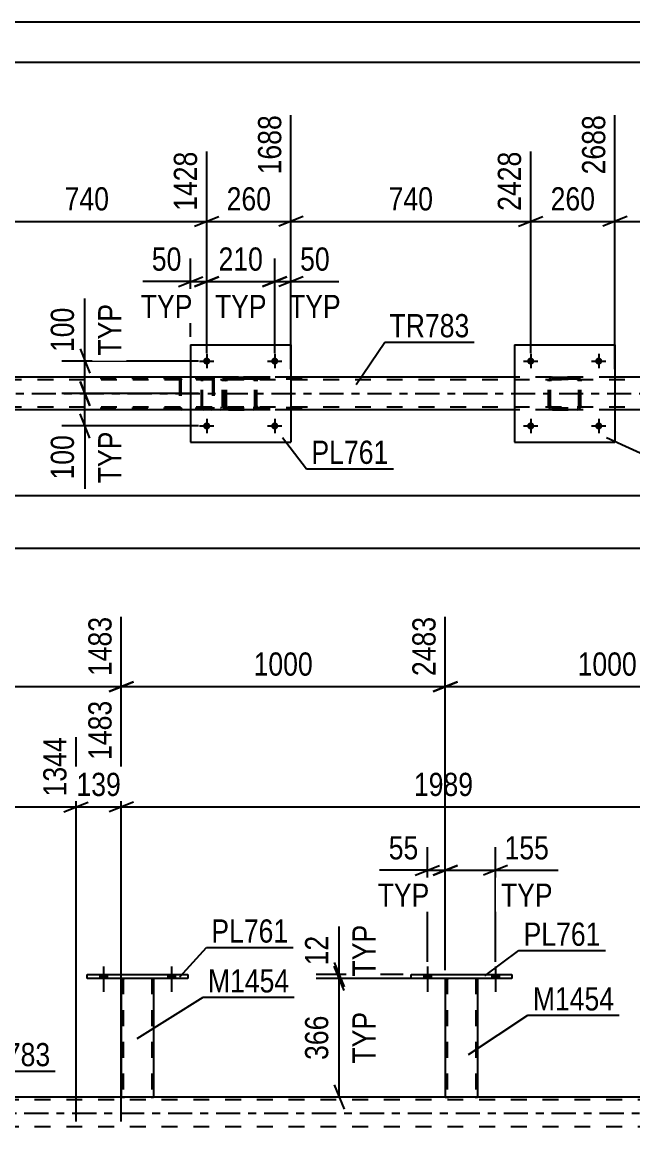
# Model space of a CAD drawing. Header units: millimetres. Extents: x 0 to 841, y 0 to 594.
# Drawn here: x 125.3 to 200.7, y 457.7 to 594 of the extents above; entities that cross this region are included whole.
import ezdxf

# ---------------------------------------------------------------- set-up
doc = ezdxf.new("R2010")
doc.units = ezdxf.units.MM
doc.linetypes.add('DXK_LINE_DOT2', pattern=[3.9198, 1.9599, -1.9599])
doc.linetypes.add('DXK_LINE_DOT3', pattern=[5.9187, 2.979, -0.9799, 0.9799, -0.9799])
doc.styles.add('Arial Narrow', font='ARIALN.TTF', dxfattribs={"height": 0.2})

# ---------------------------------------------------------------- blocks, each defined once
blk = doc.blocks.new('Unknown-318885883-1135')
at = {"color": 5, "linetype": 'Continuous'}
for p, q in [((841, 594), (0, 594)), ((836, 589), (5, 589))]:
    blk.add_line(p, q, dxfattribs=at)
blk = doc.blocks.new('Part-318885883-5117 - 5088')
at = {"color": 7, "linetype": 'DXK_LINE_DOT2'}
for p, q in [((768.09, 549.85), (90.98, 549.85)), ((158.49, 550.17), (146.09, 550.17)), ((198.49, 550.17), (186.09, 550.17)), ((768.09, 546.49), (90.98, 546.49)), ((158.49, 546.17), (146.09, 546.17)), ((198.49, 546.17), (186.09, 546.17))]:
    blk.add_line(p, q, dxfattribs=at)
at = {"color": 2, "linetype": 'Continuous'}
for p, q in [((146.09, 550.17), (118.5, 550.17)), ((186.09, 550.17), (158.49, 550.17)), ((226.1, 550.17), (198.49, 550.17)), ((146.09, 546.17), (118.5, 546.17)), ((186.09, 546.17), (158.49, 546.17)), ((226.1, 546.17), (198.49, 546.17))]:
    blk.add_line(p, q, dxfattribs=at)
at = {"color": 7, "linetype": 'DXK_LINE_DOT3'}
blk.add_line((90.98, 548.17), (768.09, 548.17), dxfattribs=at)
blk = doc.blocks.new('Part-318885883-5228 - 5088')
at = {"color": 7, "linetype": 'DXK_LINE_DOT2'}
for p, q in [((150.29, 549.69), (150.33, 549.87)), ((150.33, 549.87), (150.29, 549.69)), ((150.29, 546.65), (150.29, 549.69)), ((150.53, 549.69), (150.55, 549.78)), ((150.55, 549.78), (150.53, 549.69)), ((150.53, 546.65), (150.53, 549.69)), ((150.55, 549.78), (150.6, 549.86)), ((150.6, 549.86), (150.55, 549.78)), ((150.59, 550.13), (150.77, 550.17)), ((150.77, 550.17), (150.59, 550.13)), ((150.6, 549.86), (150.68, 549.91)), ((150.68, 549.91), (150.6, 549.86)), ((150.68, 549.91), (150.77, 549.93)), ((150.77, 549.93), (150.68, 549.91)), ((150.77, 550.17), (153.81, 550.17)), ((150.77, 550.17), (150.77, 550.17)), ((150.77, 550.17), (153.81, 550.17)), ((150.77, 549.93), (153.81, 549.93)), ((150.77, 549.93), (150.77, 549.93)), ((153.81, 549.93), (150.77, 549.93)), ((153.81, 550.17), (153.81, 550.17)), ((153.81, 550.17), (154, 550.13)), ((154, 550.13), (153.81, 550.17)), ((153.81, 549.93), (153.81, 549.93)), ((153.81, 549.93), (153.9, 549.91)), ((153.9, 549.91), (153.81, 549.93)), ((153.9, 549.91), (153.98, 549.86)), ((153.98, 549.86), (153.9, 549.91)), ((153.98, 549.86), (154.03, 549.78)), ((154.03, 549.78), (153.98, 549.86)), ((154.03, 549.78), (154.05, 549.69)), ((154.05, 549.69), (154.03, 549.78)), ((154.05, 546.65), (154.05, 549.69)), ((154.26, 549.87), (154.29, 549.69)), ((154.29, 549.69), (154.26, 549.87)), ((154.29, 546.65), (154.29, 549.69)), ((150.33, 546.46), (150.29, 546.65)), ((150.29, 546.65), (150.33, 546.46)), ((150.55, 546.55), (150.53, 546.65)), ((150.53, 546.65), (150.55, 546.55)), ((154.05, 546.65), (154.03, 546.55)), ((154.03, 546.55), (154.05, 546.65)), ((154.29, 546.65), (154.26, 546.46)), ((154.26, 546.46), (154.29, 546.65)), ((150.6, 546.48), (150.55, 546.55)), ((150.55, 546.55), (150.6, 546.48)), ((150.77, 546.17), (150.59, 546.2)), ((150.59, 546.2), (150.77, 546.17)), ((150.68, 546.42), (150.6, 546.48)), ((150.6, 546.48), (150.68, 546.42)), ((150.77, 546.41), (150.68, 546.42)), ((150.68, 546.42), (150.77, 546.41)), ((150.77, 546.41), (153.81, 546.41)), ((150.77, 546.41), (150.77, 546.41)), ((150.77, 546.41), (153.81, 546.41)), ((150.77, 546.17), (153.81, 546.17)), ((150.77, 546.17), (150.77, 546.17)), ((150.77, 546.17), (153.81, 546.17)), ((153.9, 546.42), (153.81, 546.41)), ((153.81, 546.41), (153.9, 546.42)), ((153.81, 546.41), (153.81, 546.41)), ((154, 546.2), (153.81, 546.17)), ((153.81, 546.17), (154, 546.2)), ((153.81, 546.17), (153.81, 546.17)), ((153.98, 546.48), (153.9, 546.42)), ((153.9, 546.42), (153.98, 546.48)), ((154.03, 546.55), (153.98, 546.48)), ((153.98, 546.48), (154.03, 546.55))]:
    blk.add_line(p, q, dxfattribs=at)
at = {"color": 7, "linetype": 'DXK_LINE_DOT3'}
blk.add_line((152.29, 548.17), (152.29, 548.17), dxfattribs=at)
at = {"color": 7, "linetype": 'DXK_LINE_DOT2'}
for centre, start, end in [((150.77, 549.69), 112.5, 157.5), ((150.77, 549.69), 112.5, 157.5), ((153.81, 549.69), 22.5, 67.5), ((153.81, 549.69), 22.5, 67.5), ((150.77, 546.65), 202.5, 247.5), ((150.77, 546.65), 202.5, 247.5), ((153.81, 546.65), 292.5, 337.5), ((153.81, 546.65), 292.5, 337.5)]:
    blk.add_arc(centre, 0.48, start, end, dxfattribs=at)
blk = doc.blocks.new('Part-318885883-5178 - 5088')
at = {"color": 7, "linetype": 'DXK_LINE_DOT2'}
for p, q in [((147.45, 549.87), (147.43, 549.69)), ((147.43, 546.65), (147.43, 549.69)), ((147.51, 550.03), (147.45, 549.87)), ((147.6, 550.13), (147.51, 550.03)), ((147.57, 549.69), (147.58, 549.78)), ((147.57, 546.65), (147.57, 549.69)), ((147.58, 549.78), (147.61, 549.86)), ((147.7, 550.17), (147.6, 550.13)), ((147.61, 549.86), (147.65, 549.91)), ((147.65, 549.91), (147.7, 549.93)), ((159.86, 550.17), (147.7, 550.17)), ((159.86, 549.93), (147.7, 549.93)), ((148.98, 550.17), (148.98, 549.93)), ((149.99, 550.13), (149.8, 550.17)), ((149.8, 549.93), (149.89, 549.91)), ((149.89, 549.91), (149.97, 549.86)), ((149.97, 549.86), (150.03, 549.78)), ((150.03, 549.78), (150.05, 549.69)), ((150.05, 546.65), (150.05, 549.69)), ((150.29, 549.71), (150.26, 549.87)), ((150.3, 549.69), (150.29, 549.71)), ((150.3, 546.65), (150.3, 549.69)), ((147.43, 546.65), (147.45, 546.46)), ((147.58, 546.55), (147.57, 546.65)), ((150.05, 546.65), (150.03, 546.55)), ((150.26, 546.46), (150.3, 546.65)), ((147.45, 546.46), (147.51, 546.31)), ((147.51, 546.31), (147.6, 546.2)), ((147.61, 546.48), (147.58, 546.55)), ((147.6, 546.2), (147.7, 546.17)), ((147.65, 546.42), (147.61, 546.48)), ((147.7, 546.41), (147.65, 546.42)), ((159.86, 546.41), (147.7, 546.41)), ((159.86, 546.17), (147.7, 546.17)), ((148.98, 546.17), (148.98, 546.41)), ((149.89, 546.42), (149.8, 546.41)), ((149.8, 546.17), (149.99, 546.2)), ((149.97, 546.48), (149.89, 546.42)), ((150.03, 546.55), (149.97, 546.48))]:
    blk.add_line(p, q, dxfattribs=at)
for centre, start, end in [((149.81, 549.67), 23.8494, 68.8059), ((149.81, 546.66), 291.1941, 336.1506)]:
    blk.add_arc(centre, 0.492, start, end, dxfattribs=at)
blk = doc.blocks.new('Part-318885883-5185 - 5088')
at = {"color": 7, "linetype": 'DXK_LINE_DOT2'}
for p, q in [((148.64, 550.17), (133.31, 550.17)), ((148.64, 550.01), (133.31, 550.01)), ((144.75, 549.97), (144.72, 549.85)), ((144.72, 549.85), (144.72, 546.49)), ((144.89, 549.85), (144.91, 549.91)), ((144.89, 549.85), (144.89, 546.49)), ((144.91, 549.91), (144.94, 549.96)), ((145.06, 550.17), (144.93, 550.14)), ((144.94, 549.96), (145, 549.99)), ((145, 549.99), (145.06, 550.01)), ((148.77, 550.14), (148.64, 550.17)), ((148.64, 550.01), (148.71, 549.99)), ((148.71, 549.99), (148.76, 549.96)), ((148.76, 549.96), (148.8, 549.91)), ((148.8, 549.91), (148.81, 549.85)), ((148.81, 549.85), (148.81, 546.49)), ((148.98, 549.85), (148.95, 549.97)), ((148.98, 549.85), (148.98, 546.49)), ((148.64, 546.33), (133.31, 546.33)), ((148.64, 546.17), (133.31, 546.17)), ((144.72, 546.49), (144.75, 546.36)), ((144.91, 546.43), (144.89, 546.49)), ((144.94, 546.37), (144.91, 546.43)), ((144.93, 546.19), (145.06, 546.17)), ((144.94, 546.37), (144.98, 546.35)), ((144.98, 546.35), (145, 546.34)), ((145, 546.34), (145.06, 546.33)), ((148.71, 546.34), (148.64, 546.33)), ((148.64, 546.17), (148.77, 546.19)), ((148.76, 546.37), (148.71, 546.34)), ((148.8, 546.43), (148.76, 546.37)), ((148.81, 546.49), (148.8, 546.43)), ((148.95, 546.36), (148.98, 546.49))]:
    blk.add_line(p, q, dxfattribs=at)
for centre, start, end in [((145.05, 549.83), 110.7583, 155.68), ((148.65, 549.83), 24.32, 69.2417), ((145.05, 546.5), 204.32, 249.2417), ((148.65, 546.5), 290.7583, 335.68)]:
    blk.add_arc(centre, 0.331, start, end, dxfattribs=at)
blk = doc.blocks.new('Bolt-318885883-5266 - 5088')
at = {"linetype": 'Continuous'}
for points in [[(148.53, 552.17, -1), (147.65, 552.17, -1)], [(156.93, 552.17, -1), (156.05, 552.17, -1)]]:
    blk.add_hatch(color=1, dxfattribs=at).paths.add_polyline_path(points)
at = {"color": 1, "linetype": 'Continuous'}
for p, q in [((147.21, 552.17), (148.97, 552.17)), ((148.09, 553.05), (148.09, 551.29)), ((155.61, 552.17), (157.37, 552.17)), ((156.49, 553.05), (156.49, 551.29))]:
    blk.add_line(p, q, dxfattribs=at)
blk = doc.blocks.new('Bolt-318885883-5267 - 5088')
at = {"linetype": 'Continuous'}
for points in [[(148.53, 544.17, -1), (147.65, 544.17, -1)], [(156.93, 544.17, -1), (156.05, 544.17, -1)]]:
    blk.add_hatch(color=1, dxfattribs=at).paths.add_polyline_path(points)
at = {"color": 1, "linetype": 'Continuous'}
for p, q in [((147.21, 544.17), (148.97, 544.17)), ((148.09, 545.05), (148.09, 543.29)), ((155.61, 544.17), (157.37, 544.17)), ((156.49, 545.05), (156.49, 543.29))]:
    blk.add_line(p, q, dxfattribs=at)
blk = doc.blocks.new('Part-318885883-5259 - 5088')
at = {"color": 2, "linetype": 'Continuous'}
for p, q in [((146.09, 554.17), (146.09, 542.17)), ((146.09, 554.17), (158.49, 554.17)), ((158.49, 554.17), (158.49, 542.17)), ((146.09, 542.17), (158.49, 542.17))]:
    blk.add_line(p, q, dxfattribs=at)
blk = doc.blocks.new('Part-318885883-5322 - 5088')
at = {"color": 7, "linetype": 'DXK_LINE_DOT2'}
for p, q in [((190.29, 549.69), (190.33, 549.87)), ((190.33, 549.87), (190.29, 549.69)), ((190.29, 546.65), (190.29, 549.69)), ((190.53, 549.69), (190.55, 549.78)), ((190.55, 549.78), (190.53, 549.69)), ((190.53, 546.65), (190.53, 549.69)), ((190.55, 549.78), (190.6, 549.86)), ((190.6, 549.86), (190.55, 549.78)), ((190.59, 550.13), (190.77, 550.17)), ((190.77, 550.17), (190.59, 550.13)), ((190.6, 549.86), (190.68, 549.91)), ((190.68, 549.91), (190.6, 549.86)), ((190.68, 549.91), (190.77, 549.93)), ((190.77, 549.93), (190.68, 549.91)), ((190.77, 550.17), (193.81, 550.17)), ((190.77, 550.17), (190.77, 550.17)), ((190.77, 550.17), (193.81, 550.17)), ((190.77, 549.93), (193.81, 549.93)), ((190.77, 549.93), (190.77, 549.93)), ((193.81, 549.93), (190.77, 549.93)), ((193.81, 550.17), (193.81, 550.17)), ((193.81, 550.17), (194, 550.13)), ((194, 550.13), (193.81, 550.17)), ((193.81, 549.93), (193.81, 549.93)), ((193.81, 549.93), (193.9, 549.91)), ((193.9, 549.91), (193.81, 549.93)), ((193.9, 549.91), (193.98, 549.86)), ((193.98, 549.86), (193.9, 549.91)), ((193.98, 549.86), (194.03, 549.78)), ((194.03, 549.78), (193.98, 549.86)), ((194.03, 549.78), (194.05, 549.69)), ((194.05, 549.69), (194.03, 549.78)), ((194.05, 546.65), (194.05, 549.69)), ((194.26, 549.87), (194.29, 549.69)), ((194.29, 549.69), (194.26, 549.87)), ((194.29, 546.65), (194.29, 549.69)), ((190.33, 546.46), (190.29, 546.65)), ((190.29, 546.65), (190.33, 546.46)), ((190.55, 546.55), (190.53, 546.65)), ((190.53, 546.65), (190.55, 546.55)), ((194.05, 546.65), (194.03, 546.55)), ((194.03, 546.55), (194.05, 546.65)), ((194.29, 546.65), (194.26, 546.46)), ((194.26, 546.46), (194.29, 546.65)), ((190.6, 546.48), (190.55, 546.55)), ((190.55, 546.55), (190.6, 546.48)), ((190.77, 546.17), (190.59, 546.2)), ((190.59, 546.2), (190.77, 546.17)), ((190.68, 546.42), (190.6, 546.48)), ((190.6, 546.48), (190.68, 546.42)), ((190.77, 546.41), (190.68, 546.42)), ((190.68, 546.42), (190.77, 546.41)), ((190.77, 546.41), (193.81, 546.41)), ((190.77, 546.41), (190.77, 546.41)), ((190.77, 546.41), (193.81, 546.41)), ((190.77, 546.17), (193.81, 546.17)), ((190.77, 546.17), (190.77, 546.17)), ((190.77, 546.17), (193.81, 546.17)), ((193.9, 546.42), (193.81, 546.41)), ((193.81, 546.41), (193.9, 546.42)), ((193.81, 546.41), (193.81, 546.41)), ((194, 546.2), (193.81, 546.17)), ((193.81, 546.17), (194, 546.2)), ((193.81, 546.17), (193.81, 546.17)), ((193.98, 546.48), (193.9, 546.42)), ((193.9, 546.42), (193.98, 546.48)), ((194.03, 546.55), (193.98, 546.48)), ((193.98, 546.48), (194.03, 546.55))]:
    blk.add_line(p, q, dxfattribs=at)
at = {"color": 7, "linetype": 'DXK_LINE_DOT3'}
blk.add_line((192.29, 548.17), (192.29, 548.17), dxfattribs=at)
at = {"color": 7, "linetype": 'DXK_LINE_DOT2'}
for centre, start, end in [((190.77, 549.69), 112.5, 157.5), ((190.77, 549.69), 112.5, 157.5), ((193.81, 549.69), 22.5, 67.5), ((193.81, 549.69), 22.5, 67.5), ((190.77, 546.65), 202.5, 247.5), ((190.77, 546.65), 202.5, 247.5), ((193.81, 546.65), 292.5, 337.5), ((193.81, 546.65), 292.5, 337.5)]:
    blk.add_arc(centre, 0.48, start, end, dxfattribs=at)
blk = doc.blocks.new('Part-318885883-5327 - 5088')
at = {"color": 2, "linetype": 'Continuous'}
for p, q in [((186.09, 554.17), (186.09, 542.17)), ((186.09, 554.17), (198.49, 554.17)), ((198.49, 554.17), (198.49, 542.17)), ((186.09, 542.17), (198.49, 542.17))]:
    blk.add_line(p, q, dxfattribs=at)
blk = doc.blocks.new('Bolt-318885883-5328 - 5088')
at = {"linetype": 'Continuous'}
for points in [[(188.53, 544.17, -1), (187.65, 544.17, -1)], [(196.93, 544.17, -1), (196.05, 544.17, -1)]]:
    blk.add_hatch(color=1, dxfattribs=at).paths.add_polyline_path(points)
at = {"color": 1, "linetype": 'Continuous'}
for p, q in [((187.21, 544.17), (188.97, 544.17)), ((188.09, 545.05), (188.09, 543.29)), ((195.61, 544.17), (197.37, 544.17)), ((196.49, 545.05), (196.49, 543.29))]:
    blk.add_line(p, q, dxfattribs=at)
blk = doc.blocks.new('Bolt-318885883-5329 - 5088')
at = {"linetype": 'Continuous'}
for points in [[(188.53, 552.17, -1), (187.65, 552.17, -1)], [(196.93, 552.17, -1), (196.05, 552.17, -1)]]:
    blk.add_hatch(color=1, dxfattribs=at).paths.add_polyline_path(points)
at = {"color": 1, "linetype": 'Continuous'}
for p, q in [((187.21, 552.17), (188.97, 552.17)), ((188.09, 553.05), (188.09, 551.29)), ((195.61, 552.17), (197.37, 552.17)), ((196.49, 553.05), (196.49, 551.29))]:
    blk.add_line(p, q, dxfattribs=at)
blk = doc.blocks.new('Part-318885883-3379 - 3341')
at = {"color": 2, "linetype": 'Continuous'}
for p, q in [((133.34, 476.48), (145.74, 476.48)), ((133.34, 476), (133.34, 476.48)), ((145.74, 476), (133.34, 476)), ((145.74, 476.48), (145.74, 476))]:
    blk.add_line(p, q, dxfattribs=at)
blk = doc.blocks.new('Part-318885883-3384 - 3341')
at = {"color": 7, "linetype": 'DXK_LINE_DOT2'}
for p, q in [((137.54, 476.01), (137.54, 476.01)), ((137.54, 476.01), (137.54, 476)), ((137.54, 476), (137.54, 476.01)), ((137.57, 476.01), (137.54, 476.01)), ((137.54, 476.01), (137.57, 476.01)), ((137.68, 476.01), (137.57, 476.01)), ((137.57, 476.01), (137.68, 476.01)), ((137.83, 476.01), (137.68, 476.01)), ((137.68, 476.01), (137.83, 476.01)), ((137.78, 476.01), (137.78, 476.01)), ((137.78, 476.01), (137.78, 461.36)), ((137.8, 476.01), (137.78, 476.01)), ((137.78, 476.01), (137.8, 476.01)), ((137.85, 476.01), (137.8, 476.01)), ((137.8, 476.01), (137.85, 476.01)), ((141.24, 476.01), (137.83, 476.01)), ((141.24, 476.01), (137.83, 476.01)), ((141.15, 476.01), (137.85, 476.01)), ((137.85, 476.01), (137.93, 476.01)), ((141.23, 476.01), (137.93, 476.01)), ((141.23, 476.01), (141.15, 476.01)), ((141.28, 476.01), (141.23, 476.01)), ((141.23, 476.01), (141.28, 476.01)), ((141.24, 476.01), (141.4, 476.01)), ((141.4, 476.01), (141.24, 476.01)), ((141.3, 476.01), (141.28, 476.01)), ((141.28, 476.01), (141.3, 476.01)), ((141.3, 476.01), (141.3, 476.01)), ((141.3, 476.01), (141.3, 461.36)), ((141.4, 476.01), (141.5, 476.01)), ((141.5, 476.01), (141.4, 476.01)), ((141.5, 476.01), (141.54, 476.01)), ((141.54, 476.01), (141.5, 476.01)), ((141.54, 476.01), (141.54, 476.01)), ((141.54, 476.01), (141.54, 476)), ((141.54, 476), (141.54, 476.01)), ((137.54, 461.36), (137.57, 461.36)), ((137.57, 461.36), (137.68, 461.36)), ((137.68, 461.36), (137.83, 461.36)), ((137.8, 461.36), (137.78, 461.36)), ((137.78, 461.36), (137.8, 461.36)), ((137.85, 461.36), (137.8, 461.36)), ((137.8, 461.36), (137.83, 461.36)), ((141.24, 461.36), (137.83, 461.36)), ((137.83, 461.36), (137.85, 461.36)), ((141.15, 461.36), (137.85, 461.36)), ((137.85, 461.36), (137.93, 461.36)), ((141.23, 461.36), (137.93, 461.36)), ((141.23, 461.36), (141.15, 461.36)), ((141.28, 461.36), (141.23, 461.36)), ((141.23, 461.36), (141.28, 461.36)), ((141.24, 461.36), (141.4, 461.36)), ((141.3, 461.36), (141.28, 461.36)), ((141.28, 461.36), (141.3, 461.36)), ((141.4, 461.36), (141.5, 461.36)), ((141.5, 461.36), (141.54, 461.36))]:
    blk.add_line(p, q, dxfattribs=at)
at = {"color": 2, "linetype": 'Continuous'}
for p, q in [((137.54, 476), (137.54, 461.36)), ((141.54, 476), (141.54, 461.36)), ((137.57, 461.36), (137.54, 461.36)), ((137.68, 461.36), (137.57, 461.36)), ((137.83, 461.36), (137.68, 461.36)), ((141.24, 461.36), (137.83, 461.36)), ((141.4, 461.36), (141.24, 461.36)), ((141.5, 461.36), (141.4, 461.36)), ((141.54, 461.36), (141.5, 461.36))]:
    blk.add_line(p, q, dxfattribs=at)
blk = doc.blocks.new('Bolt-318885883-3402 - 3341')
at = {"linetype": 'Continuous'}
for points in [[(134.9, 476), (135.78, 476), (135.78, 476.48), (134.9, 476.48)], [(143.3, 476), (144.18, 476), (144.18, 476.48), (143.3, 476.48)]]:
    blk.add_hatch(color=1, dxfattribs=at).paths.add_polyline_path(points)
at = {"color": 1, "linetype": 'Continuous'}
for p, q in [((135.34, 477.48), (135.34, 474.36)), ((143.74, 477.48), (143.74, 474.36)), ((134.9, 476.48), (134.9, 476)), ((135.78, 476.48), (135.78, 476)), ((143.3, 476.48), (143.3, 476)), ((144.18, 476.48), (144.18, 476))]:
    blk.add_line(p, q, dxfattribs=at)
blk = doc.blocks.new('Bolt-318885883-3403 - 3341')
at = {"linetype": 'Continuous'}
for points in [[(134.9, 476), (135.78, 476), (135.78, 476.48), (134.9, 476.48)], [(143.3, 476), (144.18, 476), (144.18, 476.48), (143.3, 476.48)]]:
    blk.add_hatch(color=1, dxfattribs=at).paths.add_polyline_path(points)
at = {"color": 1, "linetype": 'Continuous'}
for p, q in [((135.34, 477.48), (135.34, 474.36)), ((143.74, 477.48), (143.74, 474.36)), ((134.9, 476.48), (134.9, 476)), ((135.78, 476.48), (135.78, 476)), ((143.3, 476.48), (143.3, 476)), ((144.18, 476.48), (144.18, 476))]:
    blk.add_line(p, q, dxfattribs=at)
blk = doc.blocks.new('Bolt-318885883-3850 - 3341')
at = {"linetype": 'Continuous'}
for points in [[(174.9, 476), (175.78, 476), (175.78, 476.48), (174.9, 476.48)], [(183.3, 476), (184.18, 476), (184.18, 476.48), (183.3, 476.48)]]:
    blk.add_hatch(color=1, dxfattribs=at).paths.add_polyline_path(points)
at = {"color": 1, "linetype": 'Continuous'}
for p, q in [((175.34, 477.48), (175.34, 474.36)), ((183.74, 477.48), (183.74, 474.36)), ((174.9, 476.48), (174.9, 476)), ((175.78, 476.48), (175.78, 476)), ((183.3, 476.48), (183.3, 476)), ((184.18, 476.48), (184.18, 476))]:
    blk.add_line(p, q, dxfattribs=at)
blk = doc.blocks.new('Part-318885883-3733 - 3341')
at = {"color": 7, "linetype": 'DXK_LINE_DOT2'}
for p, q in [((799.09, 461.04), (78.22, 461.04)), ((141.54, 461.36), (137.54, 461.36)), ((181.54, 461.36), (177.54, 461.36)), ((799.09, 457.68), (78.22, 457.68))]:
    blk.add_line(p, q, dxfattribs=at)
at = {"color": 2, "linetype": 'Continuous'}
for p, q in [((137.54, 461.36), (101.54, 461.36)), ((177.54, 461.36), (141.54, 461.36)), ((217.54, 461.36), (181.54, 461.36))]:
    blk.add_line(p, q, dxfattribs=at)
at = {"color": 7, "linetype": 'DXK_LINE_DOT3'}
blk.add_line((78.22, 459.36), (799.09, 459.36), dxfattribs=at)
blk = doc.blocks.new('Part-318885883-3843 - 3341')
at = {"color": 7, "linetype": 'DXK_LINE_DOT2'}
for p, q in [((177.54, 476.01), (177.54, 476.01)), ((177.54, 476.01), (177.54, 476)), ((177.54, 476), (177.54, 476.01)), ((177.57, 476.01), (177.54, 476.01)), ((177.54, 476.01), (177.57, 476.01)), ((177.68, 476.01), (177.57, 476.01)), ((177.57, 476.01), (177.68, 476.01)), ((177.83, 476.01), (177.68, 476.01)), ((177.68, 476.01), (177.83, 476.01)), ((177.78, 476.01), (177.78, 476.01)), ((177.78, 476.01), (177.78, 461.36)), ((177.8, 476.01), (177.78, 476.01)), ((177.78, 476.01), (177.8, 476.01)), ((177.85, 476.01), (177.8, 476.01)), ((177.8, 476.01), (177.85, 476.01)), ((181.24, 476.01), (177.83, 476.01)), ((181.24, 476.01), (177.83, 476.01)), ((181.15, 476.01), (177.85, 476.01)), ((177.85, 476.01), (177.93, 476.01)), ((181.23, 476.01), (177.93, 476.01)), ((181.23, 476.01), (181.15, 476.01)), ((181.28, 476.01), (181.23, 476.01)), ((181.23, 476.01), (181.28, 476.01)), ((181.24, 476.01), (181.4, 476.01)), ((181.4, 476.01), (181.24, 476.01)), ((181.3, 476.01), (181.28, 476.01)), ((181.28, 476.01), (181.3, 476.01)), ((181.3, 476.01), (181.3, 476.01)), ((181.3, 476.01), (181.3, 461.36)), ((181.4, 476.01), (181.5, 476.01)), ((181.5, 476.01), (181.4, 476.01)), ((181.5, 476.01), (181.54, 476.01)), ((181.54, 476.01), (181.5, 476.01)), ((181.54, 476.01), (181.54, 476.01)), ((181.54, 476.01), (181.54, 476)), ((181.54, 476), (181.54, 476.01)), ((177.54, 461.36), (177.57, 461.36)), ((177.57, 461.36), (177.68, 461.36)), ((177.68, 461.36), (177.83, 461.36)), ((177.8, 461.36), (177.78, 461.36)), ((177.78, 461.36), (177.8, 461.36)), ((177.85, 461.36), (177.8, 461.36)), ((177.8, 461.36), (177.85, 461.36)), ((181.24, 461.36), (177.83, 461.36)), ((181.15, 461.36), (177.85, 461.36)), ((177.85, 461.36), (177.93, 461.36)), ((181.28, 461.36), (177.93, 461.36)), ((181.23, 461.36), (181.15, 461.36)), ((181.28, 461.36), (181.23, 461.36)), ((181.24, 461.36), (181.4, 461.36)), ((181.3, 461.36), (181.28, 461.36)), ((181.28, 461.36), (181.3, 461.36)), ((181.4, 461.36), (181.5, 461.36)), ((181.5, 461.36), (181.54, 461.36))]:
    blk.add_line(p, q, dxfattribs=at)
at = {"color": 2, "linetype": 'Continuous'}
for p, q in [((177.54, 476), (177.54, 461.36)), ((181.54, 476), (181.54, 461.36)), ((177.57, 461.36), (177.54, 461.36)), ((177.68, 461.36), (177.57, 461.36)), ((177.83, 461.36), (177.68, 461.36)), ((181.24, 461.36), (177.83, 461.36)), ((181.4, 461.36), (181.24, 461.36)), ((181.5, 461.36), (181.4, 461.36)), ((181.54, 461.36), (181.5, 461.36))]:
    blk.add_line(p, q, dxfattribs=at)
blk = doc.blocks.new('Part-318885883-3848 - 3341')
at = {"color": 2, "linetype": 'Continuous'}
for p, q in [((173.34, 476.48), (185.74, 476.48)), ((173.34, 476), (173.34, 476.48)), ((185.74, 476), (173.34, 476)), ((185.74, 476.48), (185.74, 476))]:
    blk.add_line(p, q, dxfattribs=at)
blk = doc.blocks.new('Bolt-318885883-3849 - 3341')
at = {"linetype": 'Continuous'}
for points in [[(174.9, 476), (175.78, 476), (175.78, 476.48), (174.9, 476.48)], [(183.3, 476), (184.18, 476), (184.18, 476.48), (183.3, 476.48)]]:
    blk.add_hatch(color=1, dxfattribs=at).paths.add_polyline_path(points)
at = {"color": 1, "linetype": 'Continuous'}
for p, q in [((175.34, 477.48), (175.34, 474.36)), ((183.74, 477.48), (183.74, 474.36)), ((174.9, 476.48), (174.9, 476)), ((175.78, 476.48), (175.78, 476)), ((183.3, 476.48), (183.3, 476)), ((184.18, 476.48), (184.18, 476))]:
    blk.add_line(p, q, dxfattribs=at)
blk = doc.blocks.new('StraightDimension-318885883-16805 - 5088')
at = {"color": 7, "linetype": 'Continuous'}
for p, q in [((158.49, 551.17), (158.49, 582.52)), ((148.09, 553.17), (148.09, 578.02)), ((146.59, 568.81), (149.59, 570.01)), ((159.99, 570.01), (156.99, 568.81)), ((148.09, 569.41), (158.49, 569.41))]:
    blk.add_line(p, q, dxfattribs=at)
at = {"color": 0}
blk.add_wipeout([(156.64, 570.16), (156.64, 574.36), (149.95, 574.36), (149.95, 570.16)], dxfattribs=at)
at = {"color": 3, "style": 'Arial Narrow'}
blk.add_text('260', height=2.863, dxfattribs=at).set_placement((150.55, 570.76))
at = {"color": 0, "linetype": 'Continuous'}
blk.add_wipeout([(157.89, 583.12), (153.69, 583.12), (153.69, 574.61), (157.89, 574.61)], dxfattribs=at)
at = {"color": 3, "linetype": 'Continuous', "style": 'Arial Narrow'}
blk.add_text('1688', height=2.863, rotation=90.0002, dxfattribs=at).set_placement((157.29, 575.21))
blk = doc.blocks.new('StraightDimension-318885883-10922 - 5088')
at = {"color": 7, "linetype": 'Continuous'}
for p, q in [((132.45, 549.67), (133.65, 546.67)), ((147.09, 548.17), (130.2, 548.17)), ((133.05, 544.17), (133.05, 548.17)), ((133.65, 542.67), (132.45, 545.67)), ((147.09, 544.17), (130.2, 544.17)), ((133.05, 544.17), (133.05, 536.43)), ((133.05, 544.17), (133.05, 536.43))]:
    blk.add_line(p, q, dxfattribs=at)
at = {"color": 0, "linetype": 'Continuous'}
blk.add_wipeout([(138.15, 544.09), (133.95, 544.09), (133.95, 536.5), (138.15, 536.5)], dxfattribs=at)
at = {"color": 0}
blk.add_wipeout([(132.3, 543.64), (128.1, 543.64), (128.1, 536.96), (132.3, 536.96)], dxfattribs=at)
at = {"color": 3, "style": 'Arial Narrow'}
blk.add_text('100', height=2.863, rotation=90.0002, dxfattribs=at).set_placement((131.7, 537.56))
at = {"color": 3, "linetype": 'Continuous', "style": 'Arial Narrow'}
blk.add_text('TYP', height=2.863, rotation=90.0002, dxfattribs=at).set_placement((137.55, 537.1))
blk = doc.blocks.new('StraightDimension-318885883-16803 - 5088')
at = {"color": 7, "linetype": 'Continuous'}
for p, q in [((198.49, 551.17), (198.49, 582.52)), ((188.09, 553.17), (188.09, 578.02)), ((186.59, 568.81), (189.59, 570.01)), ((199.99, 570.01), (196.99, 568.81)), ((188.09, 569.41), (198.49, 569.41))]:
    blk.add_line(p, q, dxfattribs=at)
at = {"color": 0}
blk.add_wipeout([(196.64, 570.16), (196.64, 574.36), (189.95, 574.36), (189.95, 570.16)], dxfattribs=at)
at = {"color": 3, "style": 'Arial Narrow'}
blk.add_text('260', height=2.863, dxfattribs=at).set_placement((190.55, 570.76))
at = {"color": 0, "linetype": 'Continuous'}
blk.add_wipeout([(197.89, 583.12), (193.69, 583.12), (193.69, 574.61), (197.89, 574.61)], dxfattribs=at)
at = {"color": 3, "linetype": 'Continuous', "style": 'Arial Narrow'}
blk.add_text('2688', height=2.863, rotation=90.0002, dxfattribs=at).set_placement((197.29, 575.21))
blk = doc.blocks.new('StraightDimension-318885883-5410 - 5088')
at = {"color": 7, "linetype": 'Continuous'}
for p, q in [((146.09, 555.17), (146.09, 564.83)), ((148.09, 553.17), (148.09, 564.83)), ((146.09, 561.98), (140.19, 561.98)), ((146.09, 561.98), (140.19, 561.98)), ((144.59, 561.38), (147.59, 562.58)), ((146.09, 561.98), (148.09, 561.98)), ((149.59, 562.58), (146.59, 561.38))]:
    blk.add_line(p, q, dxfattribs=at)
at = {"color": 0}
blk.add_wipeout([(145.57, 562.73), (145.57, 566.93), (140.71, 566.93), (140.71, 562.73)], dxfattribs=at)
at = {"color": 0, "linetype": 'Continuous'}
blk.add_wipeout([(146.93, 556.88), (146.93, 561.08), (139.35, 561.08), (139.35, 556.88)], dxfattribs=at)
at = {"color": 3, "style": 'Arial Narrow'}
blk.add_text('50', height=2.863, dxfattribs=at).set_placement((141.31, 563.33))
at = {"color": 3, "linetype": 'Continuous', "style": 'Arial Narrow'}
blk.add_text('TYP', height=2.863, dxfattribs=at).set_placement((139.95, 557.48))
blk = doc.blocks.new('StraightDimension-318885883-5423 - 5088')
at = {"color": 7, "linetype": 'Continuous'}
for p, q in [((148.09, 553.17), (148.09, 564.83)), ((156.49, 553.17), (156.49, 564.83)), ((146.59, 561.38), (149.59, 562.58)), ((148.09, 561.98), (156.49, 561.98)), ((157.99, 562.58), (154.99, 561.38))]:
    blk.add_line(p, q, dxfattribs=at)
at = {"color": 0}
blk.add_wipeout([(155.64, 562.73), (155.64, 566.93), (148.95, 566.93), (148.95, 562.73)], dxfattribs=at)
at = {"color": 0, "linetype": 'Continuous'}
blk.add_wipeout([(156.09, 556.88), (156.09, 561.08), (148.5, 561.08), (148.5, 556.88)], dxfattribs=at)
at = {"color": 3, "style": 'Arial Narrow'}
blk.add_text('210', height=2.863, dxfattribs=at).set_placement((149.55, 563.33))
at = {"color": 3, "linetype": 'Continuous', "style": 'Arial Narrow'}
blk.add_text('TYP', height=2.863, dxfattribs=at).set_placement((149.1, 557.48))
blk = doc.blocks.new('StraightDimension-318885883-5439 - 5088')
at = {"color": 7, "linetype": 'Continuous'}
for p, q in [((156.49, 553.17), (156.49, 564.83)), ((158.49, 555.17), (158.49, 564.83)), ((154.99, 561.38), (157.99, 562.58)), ((156.49, 561.98), (158.49, 561.98)), ((159.99, 562.58), (156.99, 561.38)), ((158.49, 561.98), (164.4, 561.98)), ((158.49, 561.98), (164.4, 561.98))]:
    blk.add_line(p, q, dxfattribs=at)
at = {"color": 0}
blk.add_wipeout([(163.87, 562.73), (163.87, 566.93), (159.02, 566.93), (159.02, 562.73)], dxfattribs=at)
at = {"color": 0, "linetype": 'Continuous'}
blk.add_wipeout([(165.24, 556.88), (165.24, 561.08), (157.65, 561.08), (157.65, 556.88)], dxfattribs=at)
at = {"color": 3, "style": 'Arial Narrow'}
blk.add_text('50', height=2.863, dxfattribs=at).set_placement((159.62, 563.33))
at = {"color": 3, "linetype": 'Continuous', "style": 'Arial Narrow'}
blk.add_text('TYP', height=2.863, dxfattribs=at).set_placement((158.25, 557.48))
blk = doc.blocks.new('StraightDimension-318885883-5511 - 5088')
at = {"color": 7, "linetype": 'Continuous'}
blk.add_line((90.98, 535.6), (803.55, 535.6), dxfattribs=at)
blk = doc.blocks.new('StraightDimension-318885883-6079 - 5088')
at = {"color": 7, "linetype": 'Continuous'}
blk.add_line((90.34, 529.08), (804.19, 529.08), dxfattribs=at)
blk = doc.blocks.new('StraightDimension-318885883-10921 - 5088')
at = {"color": 7, "linetype": 'Continuous'}
for p, q in [((133.05, 552.17), (133.05, 559.9)), ((133.05, 552.17), (133.05, 559.9)), ((132.45, 553.67), (133.65, 550.67)), ((147.09, 552.17), (130.2, 552.17)), ((133.05, 548.17), (133.05, 552.17)), ((133.65, 546.67), (132.45, 549.67)), ((147.09, 548.17), (130.2, 548.17))]:
    blk.add_line(p, q, dxfattribs=at)
at = {"color": 0}
blk.add_wipeout([(132.3, 559.38), (128.1, 559.38), (128.1, 552.69), (132.3, 552.69)], dxfattribs=at)
at = {"color": 0, "linetype": 'Continuous'}
blk.add_wipeout([(138.15, 559.83), (133.95, 559.83), (133.95, 552.24), (138.15, 552.24)], dxfattribs=at)
at = {"color": 3, "linetype": 'Continuous', "style": 'Arial Narrow'}
blk.add_text('TYP', height=2.863, rotation=90.0002, dxfattribs=at).set_placement((137.55, 552.84))
at = {"color": 3, "style": 'Arial Narrow'}
blk.add_text('100', height=2.863, rotation=90.0002, dxfattribs=at).set_placement((131.7, 553.29))
blk = doc.blocks.new('StraightDimension-318885883-16802 - 5088')
at = {"color": 7, "linetype": 'Continuous'}
for p, q in [((198.49, 551.17), (198.49, 582.52)), ((228.1, 553.17), (228.1, 578.02)), ((199.99, 570.01), (196.99, 568.81)), ((226.6, 568.81), (229.6, 570.01)), ((198.49, 569.41), (228.1, 569.41))]:
    blk.add_line(p, q, dxfattribs=at)
at = {"color": 0}
blk.add_wipeout([(216.64, 570.16), (216.64, 574.36), (209.95, 574.36), (209.95, 570.16)], dxfattribs=at)
at = {"color": 3, "style": 'Arial Narrow'}
blk.add_text('740', height=2.863, dxfattribs=at).set_placement((210.55, 570.76))
at = {"color": 0, "linetype": 'Continuous'}
blk.add_wipeout([(227.5, 578.62), (223.3, 578.62), (223.3, 570.11), (227.5, 570.11)], dxfattribs=at)
at = {"color": 3, "linetype": 'Continuous', "style": 'Arial Narrow'}
blk.add_text('3428', height=2.863, rotation=90.0002, dxfattribs=at).set_placement((226.9, 570.71))
blk = doc.blocks.new('StraightDimension-318885883-16804 - 5088')
at = {"color": 7, "linetype": 'Continuous'}
for p, q in [((158.49, 551.17), (158.49, 582.52)), ((188.09, 553.17), (188.09, 578.02)), ((159.99, 570.01), (156.99, 568.81)), ((186.59, 568.81), (189.59, 570.01)), ((158.49, 569.41), (188.09, 569.41))]:
    blk.add_line(p, q, dxfattribs=at)
at = {"color": 0}
blk.add_wipeout([(176.64, 570.16), (176.64, 574.36), (169.95, 574.36), (169.95, 570.16)], dxfattribs=at)
at = {"color": 3, "style": 'Arial Narrow'}
blk.add_text('740', height=2.863, dxfattribs=at).set_placement((170.55, 570.76))
at = {"color": 0, "linetype": 'Continuous'}
blk.add_wipeout([(187.49, 578.62), (183.29, 578.62), (183.29, 570.11), (187.49, 570.11)], dxfattribs=at)
at = {"color": 3, "linetype": 'Continuous', "style": 'Arial Narrow'}
blk.add_text('2428', height=2.863, rotation=90.0002, dxfattribs=at).set_placement((186.89, 570.71))
blk = doc.blocks.new('StraightDimension-318885883-16806 - 5088')
at = {"color": 7, "linetype": 'Continuous'}
for p, q in [((118.5, 550.85), (118.5, 580.7)), ((148.09, 553.17), (148.09, 578.02)), ((120, 570.01), (117, 568.81)), ((146.59, 568.81), (149.59, 570.01)), ((118.5, 569.41), (148.09, 569.41))]:
    blk.add_line(p, q, dxfattribs=at)
at = {"color": 0}
blk.add_wipeout([(136.64, 570.16), (136.64, 574.36), (129.95, 574.36), (129.95, 570.16)], dxfattribs=at)
at = {"color": 3, "style": 'Arial Narrow'}
blk.add_text('740', height=2.863, dxfattribs=at).set_placement((130.55, 570.76))
at = {"color": 0, "linetype": 'Continuous'}
blk.add_wipeout([(147.49, 578.62), (143.29, 578.62), (143.29, 570.11), (147.49, 570.11)], dxfattribs=at)
at = {"color": 3, "linetype": 'Continuous', "style": 'Arial Narrow'}
blk.add_text('1428', height=2.863, rotation=90.0002, dxfattribs=at).set_placement((146.89, 570.71))
blk = doc.blocks.new('StraightDimension-318885883-18429 - 3341')
at = {"color": 7, "linetype": 'Continuous'}
for p, q in [((97.54, 477.01), (97.54, 523.29)), ((137.54, 477.01), (137.54, 520.62)), ((99.04, 512.61), (96.04, 511.41)), ((136.04, 511.41), (139.04, 512.61)), ((97.54, 512.01), (137.54, 512.01))]:
    blk.add_line(p, q, dxfattribs=at)
at = {"color": 0}
blk.add_wipeout([(121.79, 512.76), (121.79, 516.96), (113.28, 516.96), (113.28, 512.76)], dxfattribs=at)
at = {"color": 3, "style": 'Arial Narrow'}
blk.add_text('1000', height=2.863, dxfattribs=at).set_placement((113.88, 513.36))
at = {"color": 0, "linetype": 'Continuous'}
blk.add_wipeout([(136.94, 521.22), (132.74, 521.22), (132.74, 512.71), (136.94, 512.71)], dxfattribs=at)
at = {"color": 3, "linetype": 'Continuous', "style": 'Arial Narrow'}
blk.add_text('1483', height=2.863, rotation=90.0002, dxfattribs=at).set_placement((136.34, 513.31))
blk = doc.blocks.new('StraightDimension-318885883-18427 - 3341')
at = {"color": 7, "linetype": 'Continuous'}
for p, q in [((177.54, 477.01), (177.54, 520.62)), ((217.54, 477.01), (217.54, 520.62)), ((179.04, 512.61), (176.04, 511.41)), ((216.04, 511.41), (219.04, 512.61)), ((177.54, 512.01), (217.54, 512.01))]:
    blk.add_line(p, q, dxfattribs=at)
at = {"color": 0}
blk.add_wipeout([(201.79, 512.76), (201.79, 516.96), (193.28, 516.96), (193.28, 512.76)], dxfattribs=at)
at = {"color": 3, "style": 'Arial Narrow'}
blk.add_text('1000', height=2.863, dxfattribs=at).set_placement((193.88, 513.36))
at = {"color": 0, "linetype": 'Continuous'}
blk.add_wipeout([(216.94, 521.22), (212.74, 521.22), (212.74, 512.71), (216.94, 512.71)], dxfattribs=at)
at = {"color": 3, "linetype": 'Continuous', "style": 'Arial Narrow'}
blk.add_text('3483', height=2.863, rotation=90.0002, dxfattribs=at).set_placement((216.34, 513.31))
blk = doc.blocks.new('StraightDimension-318885883-4644 - 3341')
at = {"color": 7, "linetype": 'Continuous'}
for p, q in [((137.54, 458.36), (137.54, 510.28)), ((217.1, 458.36), (217.1, 505.78)), ((139.04, 497.76), (136.04, 496.56)), ((215.6, 496.56), (218.6, 497.76)), ((137.54, 497.16), (217.1, 497.16))]:
    blk.add_line(p, q, dxfattribs=at)
at = {"color": 0}
blk.add_wipeout([(181.58, 497.91), (181.58, 502.11), (173.07, 502.11), (173.07, 497.91)], dxfattribs=at)
at = {"color": 3, "style": 'Arial Narrow'}
blk.add_text('1989', height=2.863, dxfattribs=at).set_placement((173.67, 498.51))
at = {"color": 0, "linetype": 'Continuous'}
blk.add_wipeout([(216.5, 506.38), (212.3, 506.38), (212.3, 497.86), (216.5, 497.86)], dxfattribs=at)
at = {"color": 3, "linetype": 'Continuous', "style": 'Arial Narrow'}
blk.add_text('3472', height=2.863, rotation=90.0002, dxfattribs=at).set_placement((215.9, 498.46))
blk = doc.blocks.new('StraightDimension-318885883-18428 - 3341')
at = {"color": 7, "linetype": 'Continuous'}
for p, q in [((137.54, 477.01), (137.54, 520.62)), ((177.54, 477.01), (177.54, 520.62)), ((139.04, 512.61), (136.04, 511.41)), ((176.04, 511.41), (179.04, 512.61)), ((137.54, 512.01), (177.54, 512.01))]:
    blk.add_line(p, q, dxfattribs=at)
at = {"color": 0}
blk.add_wipeout([(161.79, 512.76), (161.79, 516.96), (153.28, 516.96), (153.28, 512.76)], dxfattribs=at)
at = {"color": 3, "style": 'Arial Narrow'}
blk.add_text('1000', height=2.863, dxfattribs=at).set_placement((153.88, 513.36))
at = {"color": 0, "linetype": 'Continuous'}
blk.add_wipeout([(176.94, 521.22), (172.74, 521.22), (172.74, 512.71), (176.94, 512.71)], dxfattribs=at)
at = {"color": 3, "linetype": 'Continuous', "style": 'Arial Narrow'}
blk.add_text('2483', height=2.863, rotation=90.0002, dxfattribs=at).set_placement((176.34, 513.31))
blk = doc.blocks.new('StraightDimension-318885883-4904 - 3341')
at = {"color": 7, "linetype": 'Continuous'}
for p, q in [((131.97, 458.36), (131.97, 505.78)), ((78.22, 466.86), (78.22, 500.29)), ((79.72, 497.76), (76.72, 496.56)), ((130.47, 496.56), (133.47, 497.76)), ((78.22, 497.16), (131.97, 497.16))]:
    blk.add_line(p, q, dxfattribs=at)
at = {"color": 0}
blk.add_wipeout([(109.35, 497.91), (109.35, 502.11), (100.84, 502.11), (100.84, 497.91)], dxfattribs=at)
at = {"color": 3, "style": 'Arial Narrow'}
blk.add_text('1344', height=2.863, dxfattribs=at).set_placement((101.44, 498.51))
at = {"color": 0, "linetype": 'Continuous'}
for points in [[(131.37, 506.38), (127.17, 506.38), (127.17, 497.86), (131.37, 497.86)], [(77.62, 500.89), (73.42, 500.89), (73.42, 497.86), (77.62, 497.86)]]:
    blk.add_wipeout(points, dxfattribs=at)
at = {"color": 3, "linetype": 'Continuous', "style": 'Arial Narrow'}
for s, height, p in [('1344', 2.863, (130.77, 498.46)), ('0', 2.86, (77.02, 498.46))]:
    blk.add_text(s, height=height, rotation=90.0002, dxfattribs=at).set_placement(p)
blk = doc.blocks.new('StraightDimension-318885883-4624 - 3341')
at = {"color": 7, "linetype": 'Continuous'}
for p, q in [((137.54, 458.36), (137.54, 510.28)), ((131.97, 458.36), (131.97, 505.78)), ((130.47, 496.56), (133.47, 497.76)), ((139.04, 497.76), (136.04, 496.56)), ((131.97, 497.16), (137.54, 497.16))]:
    blk.add_line(p, q, dxfattribs=at)
at = {"color": 0}
blk.add_wipeout([(138.1, 497.91), (138.1, 502.11), (131.41, 502.11), (131.41, 497.91)], dxfattribs=at)
at = {"color": 3, "style": 'Arial Narrow'}
blk.add_text('139', height=2.863, dxfattribs=at).set_placement((132.01, 498.51))
at = {"color": 0, "linetype": 'Continuous'}
blk.add_wipeout([(136.94, 510.88), (132.74, 510.88), (132.74, 502.36), (136.94, 502.36)], dxfattribs=at)
at = {"color": 3, "linetype": 'Continuous', "style": 'Arial Narrow'}
blk.add_text('1483', height=2.863, rotation=90.0002, dxfattribs=at).set_placement((136.34, 502.96))
blk = doc.blocks.new('StraightDimension-318885883-17747 - 3341')
at = {"color": 7, "linetype": 'Continuous'}
for p, q in [((177.54, 477), (177.54, 492.19)), ((183.74, 478.05), (183.74, 492.19)), ((176.04, 488.74), (179.04, 489.94)), ((185.24, 489.94), (182.24, 488.74)), ((177.54, 489.34), (183.74, 489.34)), ((183.74, 489.34), (191.47, 489.34)), ((183.74, 489.34), (191.47, 489.34))]:
    blk.add_line(p, q, dxfattribs=at)
at = {"color": 0}
blk.add_wipeout([(190.95, 490.09), (190.95, 494.29), (184.26, 494.29), (184.26, 490.09)], dxfattribs=at)
at = {"color": 0, "linetype": 'Continuous'}
blk.add_wipeout([(191.4, 484.24), (191.4, 488.44), (183.81, 488.44), (183.81, 484.24)], dxfattribs=at)
at = {"color": 3, "style": 'Arial Narrow'}
blk.add_text('155', height=2.863, dxfattribs=at).set_placement((184.86, 490.69))
at = {"color": 3, "linetype": 'Continuous', "style": 'Arial Narrow'}
blk.add_text('TYP', height=2.863, dxfattribs=at).set_placement((184.41, 484.84))
blk = doc.blocks.new('StraightDimension-318885883-17748 - 3341')
at = {"color": 7, "linetype": 'Continuous'}
for p, q in [((175.34, 478.05), (175.34, 492.19)), ((177.54, 477), (177.54, 492.19)), ((173.84, 488.74), (176.84, 489.94)), ((179.04, 489.94), (176.04, 488.74)), ((175.34, 489.34), (169.43, 489.34)), ((175.34, 489.34), (169.43, 489.34)), ((175.34, 489.34), (177.54, 489.34))]:
    blk.add_line(p, q, dxfattribs=at)
at = {"color": 0}
blk.add_wipeout([(174.81, 490.09), (174.81, 494.29), (169.96, 494.29), (169.96, 490.09)], dxfattribs=at)
at = {"color": 0, "linetype": 'Continuous'}
blk.add_wipeout([(176.18, 484.24), (176.18, 488.44), (168.59, 488.44), (168.59, 484.24)], dxfattribs=at)
at = {"color": 3, "style": 'Arial Narrow'}
blk.add_text('55', height=2.863, dxfattribs=at).set_placement((170.56, 490.69))
at = {"color": 3, "linetype": 'Continuous', "style": 'Arial Narrow'}
blk.add_text('TYP', height=2.863, dxfattribs=at).set_placement((169.19, 484.84))
blk = doc.blocks.new('StraightDimension-318885883-17762 - 3341')
at = {"color": 7, "linetype": 'Continuous'}
for p, q in [((164.44, 476.48), (164.44, 482.39)), ((164.44, 476.48), (164.44, 482.39)), ((163.84, 477.98), (165.04, 474.98)), ((165.04, 474.51), (163.84, 477.51)), ((172.34, 476.48), (161.59, 476.48)), ((176.54, 476.01), (161.59, 476.01)), ((164.44, 476.01), (164.44, 476.48))]:
    blk.add_line(p, q, dxfattribs=at)
at = {"color": 0, "linetype": 'Continuous'}
blk.add_wipeout([(169.54, 483.23), (165.34, 483.23), (165.34, 475.64), (169.54, 475.64)], dxfattribs=at)
at = {"color": 0}
blk.add_wipeout([(163.69, 481.87), (159.49, 481.87), (159.49, 477.01), (163.69, 477.01)], dxfattribs=at)
at = {"color": 3, "linetype": 'Continuous', "style": 'Arial Narrow'}
blk.add_text('TYP', height=2.863, rotation=90.0002, dxfattribs=at).set_placement((168.94, 476.24))
at = {"color": 3, "style": 'Arial Narrow'}
blk.add_text('12', height=2.863, rotation=90.0002, dxfattribs=at).set_placement((163.09, 477.61))
blk = doc.blocks.new('StraightDimension-318885883-17763 - 3341')
at = {"color": 7, "linetype": 'Continuous'}
for p, q in [((165.04, 474.51), (163.84, 477.51)), ((176.54, 476.01), (161.59, 476.01)), ((164.44, 461.36), (164.44, 476.01)), ((163.84, 462.86), (165.04, 459.86)), ((176.54, 461.36), (161.59, 461.36))]:
    blk.add_line(p, q, dxfattribs=at)
at = {"color": 0}
blk.add_wipeout([(163.69, 472.03), (159.49, 472.03), (159.49, 465.34), (163.69, 465.34)], dxfattribs=at)
at = {"color": 0, "linetype": 'Continuous'}
blk.add_wipeout([(169.54, 472.48), (165.34, 472.48), (165.34, 464.89), (169.54, 464.89)], dxfattribs=at)
at = {"color": 3, "linetype": 'Continuous', "style": 'Arial Narrow'}
blk.add_text('TYP', height=2.863, rotation=90.0002, dxfattribs=at).set_placement((168.94, 465.49))
at = {"color": 3, "style": 'Arial Narrow'}
blk.add_text('366', height=2.863, rotation=90.0002, dxfattribs=at).set_placement((163.09, 465.94))
blk = doc.blocks.new('Mark-318885883-5113 - 5088')
at = {"color": 0}
blk.add_wipeout([(180.52, 555.11), (180.52, 558.11), (170.66, 558.11), (170.66, 555.11)], dxfattribs=at)
blk.add_wipeout([(180.52, 555.11), (180.52, 558.11), (170.66, 558.11), (170.66, 555.11)], dxfattribs=at)
at = {"color": 30, "linetype": 'Continuous'}
for p, q in [((166.53, 549.3), (170.06, 554.51)), ((170.06, 554.51), (181.12, 554.51))]:
    blk.add_line(p, q, dxfattribs=at)
at = {"color": 3, "style": 'Arial Narrow'}
blk.add_text('TR783', height=2.863, dxfattribs=at).set_placement((170.66, 555.11))
blk = doc.blocks.new('Mark-318885883-5255 - 5088')
at = {"color": 0}
blk.add_wipeout([(170.53, 539.49), (170.53, 542.49), (161.02, 542.49), (161.02, 539.49)], dxfattribs=at)
blk.add_wipeout([(170.53, 539.49), (170.53, 542.49), (161.02, 542.49), (161.02, 539.49)], dxfattribs=at)
at = {"color": 30, "linetype": 'Continuous'}
for p, q in [((157.44, 542.74), (160.42, 538.89)), ((160.42, 538.89), (171.13, 538.89))]:
    blk.add_line(p, q, dxfattribs=at)
at = {"color": 3, "style": 'Arial Narrow'}
blk.add_text('PL761', height=2.863, dxfattribs=at).set_placement((161.02, 539.49))
blk = doc.blocks.new('Mark-318885883-5323 - 5088')
at = {"color": 0}
blk.add_wipeout([(214.22, 540.28), (214.22, 543.28), (204.72, 543.28), (204.72, 540.28)], dxfattribs=at)
blk.add_wipeout([(214.22, 540.28), (214.22, 543.28), (204.72, 543.28), (204.72, 540.28)], dxfattribs=at)
at = {"color": 30, "linetype": 'Continuous'}
for p, q in [((197.44, 542.74), (204.12, 539.68)), ((204.12, 539.68), (214.82, 539.68))]:
    blk.add_line(p, q, dxfattribs=at)
at = {"color": 3, "style": 'Arial Narrow'}
blk.add_text('PL761', height=2.863, dxfattribs=at).set_placement((204.72, 540.28))
blk = doc.blocks.new('Mark-318885883-3380 - 3341')
at = {"color": 0}
blk.add_wipeout([(158.29, 474.27), (158.29, 477.27), (148.24, 477.27), (148.24, 474.27)], dxfattribs=at)
blk.add_wipeout([(158.29, 474.27), (158.29, 477.27), (148.24, 477.27), (148.24, 474.27)], dxfattribs=at)
at = {"color": 30, "linetype": 'Continuous'}
for p, q in [((139.49, 468.58), (147.64, 473.67)), ((147.64, 473.67), (158.89, 473.67))]:
    blk.add_line(p, q, dxfattribs=at)
at = {"color": 3, "style": 'Arial Narrow'}
blk.add_text('M1454', height=2.863, dxfattribs=at).set_placement((148.24, 474.27))
blk = doc.blocks.new('Mark-318885883-3375 - 3341')
at = {"color": 0}
blk.add_wipeout([(158.17, 480.42), (158.17, 483.42), (148.66, 483.42), (148.66, 480.42)], dxfattribs=at)
blk.add_wipeout([(158.17, 480.42), (158.17, 483.42), (148.66, 483.42), (148.66, 480.42)], dxfattribs=at)
at = {"color": 30, "linetype": 'Continuous'}
for p, q in [((144.76, 476.19), (148.06, 479.82)), ((148.06, 479.82), (158.77, 479.82))]:
    blk.add_line(p, q, dxfattribs=at)
at = {"color": 3, "style": 'Arial Narrow'}
blk.add_text('PL761', height=2.863, dxfattribs=at).set_placement((148.66, 480.42))
blk = doc.blocks.new('Mark-318885883-3729 - 3341')
at = {"color": 0}
blk.add_wipeout([(128.79, 465.17), (128.79, 468.17), (118.92, 468.17), (118.92, 465.17)], dxfattribs=at)
blk.add_wipeout([(128.79, 465.17), (128.79, 468.17), (118.92, 468.17), (118.92, 465.17)], dxfattribs=at)
at = {"color": 30, "linetype": 'Continuous'}
for p, q in [((115.8, 460.13), (118.32, 464.57)), ((118.32, 464.57), (129.39, 464.57))]:
    blk.add_line(p, q, dxfattribs=at)
at = {"color": 3, "style": 'Arial Narrow'}
blk.add_text('TR783', height=2.863, dxfattribs=at).set_placement((118.92, 465.17))
blk = doc.blocks.new('Mark-318885883-3839 - 3341')
at = {"color": 0}
blk.add_wipeout([(198.4, 472.05), (198.4, 475.05), (188.35, 475.05), (188.35, 472.05)], dxfattribs=at)
blk.add_wipeout([(198.4, 472.05), (198.4, 475.05), (188.35, 475.05), (188.35, 472.05)], dxfattribs=at)
at = {"color": 30, "linetype": 'Continuous'}
for p, q in [((180.4, 466.61), (187.75, 471.45)), ((187.75, 471.45), (199, 471.45))]:
    blk.add_line(p, q, dxfattribs=at)
at = {"color": 3, "style": 'Arial Narrow'}
blk.add_text('M1454', height=2.863, dxfattribs=at).set_placement((188.35, 472.05))
blk = doc.blocks.new('Mark-318885883-3844 - 3341')
at = {"color": 0}
blk.add_wipeout([(196.72, 480.03), (196.72, 483.03), (187.21, 483.03), (187.21, 480.03)], dxfattribs=at)
blk.add_wipeout([(196.72, 480.03), (196.72, 483.03), (187.21, 483.03), (187.21, 480.03)], dxfattribs=at)
at = {"color": 30, "linetype": 'Continuous'}
for p, q in [((182.43, 476.33), (186.61, 479.43)), ((186.61, 479.43), (197.32, 479.43))]:
    blk.add_line(p, q, dxfattribs=at)
at = {"color": 3, "style": 'Arial Narrow'}
blk.add_text('PL761', height=2.863, dxfattribs=at).set_placement((187.21, 480.03))

msp = doc.modelspace()

# ---------------------------------------------------------------- block references
for name in ['Unknown-318885883-1135', 'Part-318885883-5259 - 5088', 'Part-318885883-5327 - 5088', 'Bolt-318885883-5266 - 5088', 'Bolt-318885883-5329 - 5088', 'Part-318885883-5117 - 5088', 'Part-318885883-5185 - 5088', 'Part-318885883-5178 - 5088', 'Part-318885883-5228 - 5088', 'Part-318885883-5322 - 5088', 'Bolt-318885883-5267 - 5088', 'Bolt-318885883-5328 - 5088', 'Bolt-318885883-3402 - 3341', 'Bolt-318885883-3403 - 3341', 'Bolt-318885883-3850 - 3341', 'Bolt-318885883-3849 - 3341', 'Part-318885883-3379 - 3341', 'Part-318885883-3384 - 3341', 'Part-318885883-3848 - 3341', 'Part-318885883-3843 - 3341', 'Part-318885883-3733 - 3341']:
    msp.add_blockref(name, (0, 0))

# ---------------------------------------------------------------- next in the draw order: block references
for name in ['StraightDimension-318885883-16805 - 5088', 'StraightDimension-318885883-16803 - 5088', 'StraightDimension-318885883-10922 - 5088', 'StraightDimension-318885883-18429 - 3341', 'StraightDimension-318885883-18427 - 3341']:
    msp.add_blockref(name, (0, 0))

# ---------------------------------------------------------------- next in the draw order: block references
for name in ['StraightDimension-318885883-16802 - 5088', 'StraightDimension-318885883-5410 - 5088', 'StraightDimension-318885883-5511 - 5088', 'StraightDimension-318885883-4644 - 3341', 'StraightDimension-318885883-4904 - 3341']:
    msp.add_blockref(name, (0, 0))

# ---------------------------------------------------------------- next in the draw order: block references
for name in ['StraightDimension-318885883-5423 - 5088', 'StraightDimension-318885883-6079 - 5088', 'StraightDimension-318885883-18428 - 3341', 'Mark-318885883-3839 - 3341', 'Mark-318885883-3729 - 3341']:
    msp.add_blockref(name, (0, 0))

# ---------------------------------------------------------------- next in the draw order: block references
for name in ['StraightDimension-318885883-5439 - 5088', 'StraightDimension-318885883-10921 - 5088', 'Mark-318885883-5255 - 5088', 'Mark-318885883-5323 - 5088', 'StraightDimension-318885883-4624 - 3341', 'StraightDimension-318885883-17747 - 3341']:
    msp.add_blockref(name, (0, 0))

# ---------------------------------------------------------------- next in the draw order: block references
for name in ['StraightDimension-318885883-16804 - 5088', 'StraightDimension-318885883-16806 - 5088', 'StraightDimension-318885883-17748 - 3341', 'Mark-318885883-3844 - 3341']:
    msp.add_blockref(name, (0, 0))

# ---------------------------------------------------------------- next in the draw order: block references
for name in ['Mark-318885883-5113 - 5088', 'StraightDimension-318885883-17762 - 3341']:
    msp.add_blockref(name, (0, 0))

# ---------------------------------------------------------------- next in the draw order: block references
msp.add_blockref('StraightDimension-318885883-17763 - 3341', (0, 0))

# ---------------------------------------------------------------- next in the draw order: block references
msp.add_blockref('Mark-318885883-3380 - 3341', (0, 0))

# ---------------------------------------------------------------- next in the draw order: block references
msp.add_blockref('Mark-318885883-3375 - 3341', (0, 0))

doc.saveas('drawing.dxf')
